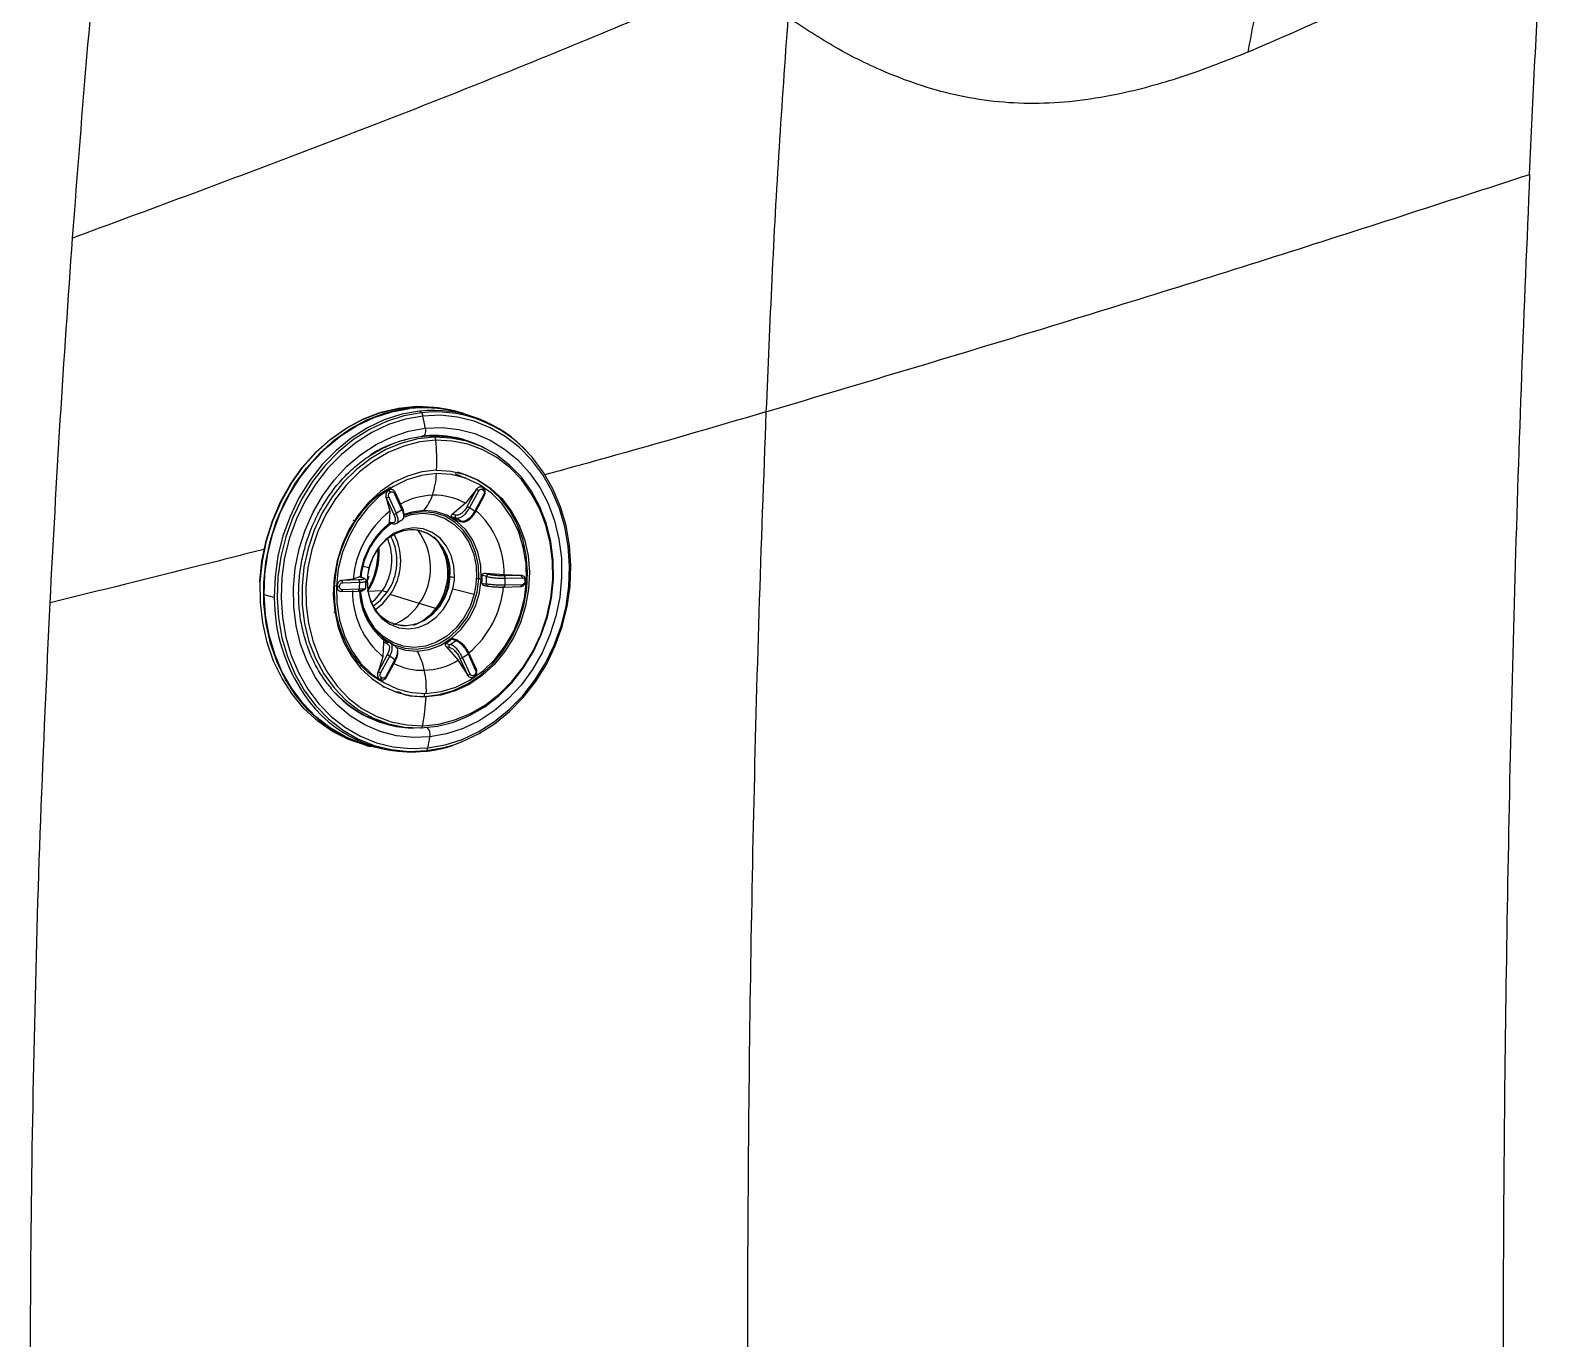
# Model space of a CAD drawing. Extents: x 939 to 1039, y 781 to 934.
# Drawn here: x 998.69 to 1007.43, y 822.81 to 830.37 of the extents above; entities that cross this region are included whole.
import ezdxf

# ---------------------------------------------------------------- set-up
doc = ezdxf.new("R2010")
doc.units = 0
doc.header["$MEASUREMENT"] = 0
doc.layers.add('1', color=4, linetype='Continuous')

# ---------------------------------------------------------------- blocks, each defined once
blk = doc.blocks.new('Envoy')
at = {"layer": '1', "color": 3, "linetype": 'Continuous', "lineweight": 25}
for p, q in [((62.2743, 29.026), (62.2945, 29.0209)), ((62.4924, 28.9994), (62.4722, 29.0044)), ((62.5493, 28.981), (62.4914, 28.9956)), ((62.3549, 28.8537), (62.3776, 28.8472)), ((62.5489, 28.8324), (62.5011, 28.8444)), ((62.5103, 28.8421), (62.5095, 28.8386)), ((62.5648, 28.8237), (62.5422, 28.8302)), ((62.5301, 28.6193), (62.5201, 28.6221)), ((62.5575, 28.6139), (62.555, 28.6145)), ((62.555, 28.6144), (62.5551, 28.6144)), ((62.6571, 28.5559), (62.6586, 28.5549)), ((62.097, 28.5025), (62.0985, 28.4972)), ((62.0989, 28.4971), (62.097, 28.5025)), ((62.0985, 28.4972), (62.119, 28.4199)), ((62.0985, 28.4972), (62.0989, 28.4971)), ((62.0989, 28.4971), (62.1429, 28.4012)), ((62.1118, 28.5396), (62.1133, 28.5407)), ((62.1578, 28.4058), (62.1138, 28.5017)), ((62.1212, 28.5285), (62.1228, 28.5296)), ((62.1455, 28.5231), (62.1895, 28.4272)), ((62.1459, 28.5355), (62.1487, 28.5307)), ((62.1942, 28.4337), (62.1502, 28.5295)), ((62.5572, 28.4652), (62.4809, 28.401)), ((62.6185, 28.5439), (62.5572, 28.4652)), ((62.6189, 28.5438), (62.5658, 28.4453)), ((62.5802, 28.4382), (62.6333, 28.5367)), ((62.663, 28.5171), (62.61, 28.4185)), ((62.6143, 28.4144), (62.6674, 28.513)), ((62.6221, 28.5488), (62.6185, 28.5439)), ((62.6185, 28.5439), (62.6189, 28.5438)), ((62.6189, 28.5438), (62.6221, 28.5488)), ((62.6566, 28.5445), (62.6581, 28.5436)), ((62.119, 28.4199), (62.1154, 28.356)), ((62.5021, 28.3802), (62.4757, 28.3871)), ((62.4988, 28.3963), (62.4809, 28.401)), ((61.9095, 28.3665), (61.9101, 28.3678)), ((62.1133, 28.3527), (62.1399, 28.347)), ((62.1333, 28.3522), (62.1154, 28.356)), ((62.509, 28.3652), (62.5335, 28.3595)), ((62.512, 28.3638), (62.5368, 28.358)), ((61.9451, 28.0394), (61.9075, 28.0267)), ((61.9451, 28.0394), (61.9622, 28.0342)), ((61.9653, 28.0336), (61.9458, 28.0395)), ((61.9994, 28.0915), (61.9635, 28.1003)), ((61.9982, 28.0424), (61.9879, 28.0171)), ((62.6792, 28.042), (62.6538, 28.0496)), ((62.7807, 28.0512), (62.6728, 28.0598)), ((62.69, 28.0546), (62.6728, 28.0598)), ((62.8785, 28.0487), (62.7807, 28.0512)), ((62.8789, 28.0485), (62.7818, 28.0458)), ((62.7872, 28.0326), (62.8842, 28.0353)), ((62.884, 28.0481), (62.8785, 28.0487)), ((62.8785, 28.0487), (62.8789, 28.0485)), ((62.8789, 28.0485), (62.884, 28.0481)), ((61.8107, 27.9862), (61.8003, 27.9887)), ((61.8145, 27.9853), (61.8146, 27.9873)), ((61.8294, 27.9843), (61.8295, 27.9863)), ((61.8389, 27.955), (61.8338, 27.9555)), ((61.8415, 28.0196), (61.8367, 28.0188)), ((61.8367, 28.0188), (61.8419, 28.0195)), ((61.8396, 27.955), (61.9367, 27.9577)), ((61.9075, 28.0267), (61.8415, 28.0196)), ((61.8419, 28.0195), (61.8415, 28.0196)), ((61.939, 28.0222), (61.8419, 28.0195)), ((61.9424, 27.968), (61.8454, 27.9653)), ((61.8473, 28.0063), (61.9443, 28.009)), ((62.0755, 27.9585), (61.9904, 27.9548)), ((62.1051, 27.9515), (62.0755, 27.9585)), ((62.4839, 27.971), (62.6077, 27.9401)), ((62.6517, 28.0039), (62.6772, 27.9987)), ((62.6649, 27.9909), (62.6844, 27.987)), ((62.7795, 27.9813), (62.8766, 27.984)), ((62.8823, 27.9943), (62.7853, 27.9916)), ((62.8811, 27.9848), (62.8759, 27.9841)), ((62.9002, 28.0163), (62.9001, 28.0143)), ((62.9058, 28.0153), (62.9059, 28.0173)), ((61.4515, 27.9216), (61.3936, 27.9361)), ((62.2901, 27.8857), (62.1216, 27.9371)), ((62.3854, 27.8575), (62.2901, 27.8857)), ((61.7998, 27.8328), (61.7992, 27.8344)), ((62.5015, 27.6723), (62.4771, 27.6794)), ((62.51, 27.6736), (62.4853, 27.6808)), ((62.0832, 27.6619), (62.0799, 27.5783)), ((62.0832, 27.6619), (62.101, 27.6571)), ((62.1125, 27.6627), (62.0859, 27.6699)), ((62.1251, 27.6544), (62.1153, 27.6615)), ((62.1572, 27.6331), (62.1554, 27.636)), ((62.4418, 27.6555), (62.4681, 27.6497)), ((62.4454, 27.6372), (62.515, 27.5575)), ((62.4454, 27.6372), (62.4634, 27.6333)), ((62.5717, 27.5948), (62.6158, 27.4989)), ((62.6204, 27.5053), (62.5764, 27.6012)), ((62.0799, 27.5783), (62.0517, 27.4907)), ((62.1052, 27.5892), (62.0521, 27.4906)), ((62.0665, 27.4835), (62.1196, 27.5821)), ((62.1494, 27.5624), (62.0963, 27.4639)), ((62.1007, 27.4598), (62.1537, 27.5584)), ((62.515, 27.5574), (62.5687, 27.473)), ((62.5251, 27.5688), (62.5691, 27.4729)), ((62.5841, 27.4775), (62.54, 27.5734)), ((62.6189, 27.5065), (62.6208, 27.5011)), ((62.0517, 27.4907), (62.0497, 27.4851)), ((62.0497, 27.4851), (62.0521, 27.4906)), ((62.0521, 27.4906), (62.0517, 27.4907)), ((62.0625, 27.4472), (62.0611, 27.4482)), ((62.0729, 27.4561), (62.0715, 27.457)), ((62.5687, 27.473), (62.5719, 27.4681)), ((62.5691, 27.4729), (62.5687, 27.473)), ((62.5719, 27.4681), (62.5691, 27.4729)), ((62.6083, 27.4721), (62.6068, 27.471)), ((62.6073, 27.4627), (62.6089, 27.4638)), ((62.0812, 27.4031), (62.0827, 27.407)), ((62.1858, 27.3703), (62.1758, 27.3732)), ((62.2074, 27.379), (62.2176, 27.3768)), ((62.3293, 27.3468), (62.3192, 27.3493)), ((62.1285, 27.1852), (62.1515, 27.1802)), ((61.9844, 27.0648), (62.0046, 27.0597)), ((62.0055, 27.0636), (62.0634, 27.0491))]:
    blk.add_line(p, q, dxfattribs=at)
at = {"layer": '1', "color": 3, "linetype": 'Continuous', "lineweight": 25, "flags": 128}
for points in [[(61.369, 28.0126), (61.3807, 28.1315), (61.4047, 28.2491), (61.4406, 28.3636), (61.4879, 28.4733), (61.5458, 28.5767), (61.6137, 28.6722), (61.6903, 28.7584), (61.7747, 28.834), (61.8657, 28.8981), (61.9618, 28.9496), (62.0617, 28.9877), (62.1639, 29.012), (62.2669, 29.0221), (62.3488, 29.0198)], [(61.3712, 28.0106), (61.383, 28.1303), (61.4071, 28.2486), (61.4432, 28.3637), (61.4908, 28.4741), (61.5491, 28.578), (61.6173, 28.6741), (61.6944, 28.7608), (61.7793, 28.8369), (61.8707, 28.9013), (61.9674, 28.953), (62.0679, 28.9914), (62.1707, 29.0159), (62.2743, 29.026)], [(62.081, 27.0449), (61.9987, 27.0613), (61.9015, 27.0941), (61.8094, 27.1406), (61.7237, 27.2001), (61.6457, 27.2716), (61.5764, 27.3542), (61.517, 27.4467), (61.4682, 27.5476), (61.4308, 27.6556), (61.4053, 27.769), (61.3921, 27.8862), (61.3914, 28.0056), (61.4032, 28.1252), (61.4273, 28.2435), (61.4634, 28.3587), (61.511, 28.469), (61.5693, 28.573), (61.6375, 28.669), (61.7146, 28.7557), (61.7995, 28.8318), (61.8909, 28.8962), (61.9876, 28.948), (62.0881, 28.9864), (62.1909, 29.0108), (62.2945, 29.0209)], [(61.3936, 27.9361), (61.3981, 28.0553), (61.415, 28.1741), (61.444, 28.2909), (61.4848, 28.4038), (61.5367, 28.5112), (61.599, 28.6117), (61.6708, 28.7036), (61.7509, 28.7857), (61.8384, 28.8568), (61.9318, 28.9159), (62.0298, 28.962), (62.131, 28.9945), (62.234, 29.0129)], [(62.2918, 28.9983), (62.1889, 28.9799), (62.0877, 28.9474), (61.9897, 28.9013), (61.8963, 28.8423), (61.8088, 28.7712), (61.7286, 28.6891), (61.6569, 28.5971), (61.5946, 28.4967), (61.5427, 28.3892), (61.5019, 28.2763), (61.4729, 28.1596), (61.456, 28.0408), (61.4515, 27.9216)], [(62.3031, 28.9891), (62.2009, 28.9707), (62.1003, 28.9384), (62.0029, 28.8926), (61.9101, 28.834), (61.8233, 28.7634), (61.7436, 28.6818), (61.6723, 28.5905), (61.6105, 28.4907), (61.5589, 28.3839), (61.5184, 28.2718), (61.4895, 28.1558), (61.4728, 28.0378), (61.4683, 27.9194), (61.4762, 27.8023), (61.4964, 27.6883), (61.5286, 27.579), (61.5723, 27.476), (61.6268, 27.3809), (61.6914, 27.295), (61.7651, 27.2195), (61.8469, 27.1556), (61.9356, 27.1041), (62.0298, 27.066), (62.1282, 27.0416), (62.2294, 27.0313), (62.3319, 27.0354)], [(62.2743, 29.026), (62.3773, 29.0216), (62.4722, 29.0044)], [(62.3108, 28.9699), (62.2104, 28.9519), (62.1116, 28.9202), (62.0159, 28.8752), (61.9248, 28.8176), (61.8395, 28.7482), (61.7612, 28.6681), (61.6912, 28.5784), (61.6304, 28.4804), (61.5798, 28.3755), (61.54, 28.2653), (61.5116, 28.1514), (61.4952, 28.0355), (61.4908, 27.9191), (61.4986, 27.8041), (61.5184, 27.6922), (61.55, 27.5848), (61.5929, 27.4837), (61.6465, 27.3902), (61.7099, 27.3058), (61.7824, 27.2317), (61.8627, 27.1689), (61.9498, 27.1183), (62.0423, 27.0808), (62.139, 27.0569), (62.2384, 27.0468), (62.3391, 27.0508)], [(62.3391, 27.0508), (62.4395, 27.0688), (62.5383, 27.1006), (62.6339, 27.1455), (62.7251, 27.2031), (62.8104, 27.2725), (62.8887, 27.3527), (62.9587, 27.4424), (63.0195, 27.5404), (63.0701, 27.6452), (63.1099, 27.7554), (63.1382, 27.8693), (63.1547, 27.9853), (63.1591, 28.1016), (63.1513, 28.2166), (63.1315, 28.3286), (63.0999, 28.4359), (63.057, 28.5371), (63.0034, 28.6305), (62.9399, 28.7149), (62.8675, 28.7891), (62.7872, 28.8519), (62.7001, 28.9024), (62.6075, 28.9399), (62.5109, 28.9638), (62.4115, 28.9739), (62.3108, 28.9699)], [(62.3248, 28.8994), (62.4222, 28.903), (62.5182, 28.8925), (62.6113, 28.868), (62.7002, 28.8299), (62.7833, 28.7789), (62.8594, 28.7157), (62.9273, 28.6413), (62.9859, 28.5569), (63.0343, 28.4638), (63.0717, 28.3635), (63.0975, 28.2576), (63.1114, 28.1478), (63.113, 28.0357), (63.1024, 27.9232), (63.0798, 27.812), (63.0455, 27.7039), (63, 27.6006), (62.9441, 27.5037), (62.8786, 27.4147), (62.8046, 27.335), (62.7232, 27.266), (62.6357, 27.2086), (62.5436, 27.1639), (62.4482, 27.1324), (62.3511, 27.1147)], [(62.3511, 27.1147), (62.2538, 27.1111), (62.1578, 27.1217), (62.0646, 27.1462), (61.9757, 27.1842), (61.8926, 27.2353), (61.8165, 27.2985), (61.7486, 27.3729), (61.69, 27.4573), (61.6416, 27.5504), (61.6042, 27.6506), (61.5784, 27.7565), (61.5646, 27.8664), (61.5629, 27.9784), (61.5735, 28.091), (61.5961, 28.2021), (61.6304, 28.3103), (61.6759, 28.4136), (61.7319, 28.5105), (61.7973, 28.5995), (61.8714, 28.6791), (61.9527, 28.7482), (62.0402, 28.8055), (62.1323, 28.8503), (62.2277, 28.8818), (62.3248, 28.8994)], [(62.3776, 28.8472), (62.2825, 28.8374), (62.1883, 28.8133), (62.0966, 28.7755), (62.0091, 28.7245), (61.9273, 28.6612), (61.8525, 28.5867), (61.786, 28.5023), (61.7289, 28.4094), (61.6823, 28.3097), (61.6469, 28.2047), (61.6234, 28.0964), (61.6121, 27.9865), (61.6132, 27.877), (61.6267, 27.7698), (61.6524, 27.6665), (61.6899, 27.5691), (61.7385, 27.4792), (61.7973, 27.3983), (61.8654, 27.3278), (61.9415, 27.269), (62.0245, 27.2228), (62.1129, 27.1899), (62.2051, 27.1711), (62.2996, 27.1666)], [(62.3866, 28.8297), (62.2931, 28.82), (62.2006, 28.7964), (62.1106, 28.7592), (62.0247, 28.7092), (61.9443, 28.647), (61.8708, 28.5739), (61.8055, 28.491), (61.7495, 28.3998), (61.7037, 28.3018), (61.669, 28.1988), (61.6459, 28.0924), (61.6348, 27.9845), (61.6359, 27.8769), (61.6492, 27.7716), (61.6744, 27.6702), (61.7112, 27.5745), (61.7589, 27.4862), (61.8166, 27.4068), (61.8835, 27.3376), (61.9583, 27.2798), (62.0398, 27.2344), (62.1266, 27.2022), (62.2171, 27.1837), (62.3099, 27.1792)], [(62.2996, 27.1666), (62.3947, 27.1764), (62.4889, 27.2005), (62.5806, 27.2383), (62.668, 27.2893), (62.7499, 27.3526), (62.8247, 27.4271), (62.8912, 27.5115), (62.9483, 27.6043), (62.9949, 27.7041), (63.0302, 27.809), (63.0538, 27.9174), (63.0651, 28.0272), (63.064, 28.1367), (63.0505, 28.244), (63.0247, 28.3473), (62.9873, 28.4447), (62.9387, 28.5346), (62.8799, 28.6155), (62.8118, 28.6859), (62.7356, 28.7448), (62.6527, 28.791), (62.5643, 28.8238), (62.4721, 28.8427), (62.3776, 28.8472)], [(62.3248, 28.8994), (62.3259, 28.8902), (62.3258, 28.8812), (62.3247, 28.8727), (62.3225, 28.8653), (62.3194, 28.8594), (62.3155, 28.8553), (62.3111, 28.8532), (62.3064, 28.8534)], [(62.3099, 27.1792), (62.4034, 27.1889), (62.4959, 27.2125), (62.5859, 27.2497), (62.6718, 27.2998), (62.7522, 27.3619), (62.8257, 27.435), (62.891, 27.5179), (62.947, 27.6091), (62.9928, 27.7071), (63.0275, 27.8102), (63.0506, 27.9165), (63.0617, 28.0244), (63.0606, 28.132), (63.0473, 28.2373), (63.0221, 28.3387), (62.9853, 28.4344), (62.9376, 28.5227), (62.8799, 28.6021), (62.813, 28.6713), (62.7382, 28.7291), (62.6567, 28.7745), (62.5699, 28.8068), (62.4794, 28.8253), (62.3866, 28.8297)], [(62.6512, 28.7917), (62.6392, 28.7976), (62.5489, 28.8324)], [(62.4899, 27.0698), (62.5347, 27.086), (62.6321, 27.1318), (62.7249, 27.1905), (62.8117, 27.2611), (62.8914, 27.3427), (62.9627, 27.434), (63.0245, 27.5338), (63.0761, 27.6405), (63.1166, 27.7527), (63.1454, 27.8687), (63.1622, 27.9867), (63.1667, 28.1051), (63.1588, 28.2222), (63.1386, 28.3362), (63.1064, 28.4455), (63.0627, 28.5484), (63.0082, 28.6436), (62.9436, 28.7295), (62.885, 28.7911)], [(62.3902, 28.6563), (62.3055, 28.6467), (62.222, 28.6226), (62.1415, 28.5846), (62.066, 28.5336), (61.997, 28.4708), (61.9361, 28.3974), (61.8847, 28.3152), (61.8439, 28.226), (61.8146, 28.1318), (61.7975, 28.0347), (61.793, 27.9368), (61.8011, 27.8404), (61.8217, 27.7476), (61.8543, 27.6604), (61.8982, 27.5809), (61.9524, 27.5108), (62.0157, 27.4516), (62.0867, 27.4048), (62.1638, 27.3712), (62.2453, 27.3517), (62.3293, 27.3468)], [(62.3192, 27.3493), (62.404, 27.359), (62.4875, 27.3831), (62.5679, 27.421), (62.6434, 27.472), (62.7124, 27.5349), (62.7733, 27.6082), (62.8247, 27.6904), (62.8655, 27.7796), (62.8948, 27.8739), (62.9119, 27.971), (62.9164, 28.0688), (62.9083, 28.1653), (62.8877, 28.2581), (62.8551, 28.3452), (62.8112, 28.4247), (62.757, 28.4949), (62.6937, 28.554), (62.6227, 28.6009), (62.5456, 28.6345), (62.5108, 28.6447)], [(62.3902, 28.6563), (62.4742, 28.6514), (62.5557, 28.6319), (62.6328, 28.5984), (62.7038, 28.5515), (62.7671, 28.4923), (62.8213, 28.4222), (62.8652, 28.3427), (62.8978, 28.2555), (62.9184, 28.1627), (62.9266, 28.0663), (62.922, 27.9684), (62.9049, 27.8713), (62.8756, 27.7771), (62.8348, 27.6879), (62.7834, 27.6057), (62.7225, 27.5324), (62.6535, 27.4695), (62.578, 27.4185), (62.4976, 27.3805), (62.4141, 27.3565), (62.3293, 27.3468)], [(62.3894, 28.6368), (62.3031, 28.6266), (62.2182, 28.601), (62.1368, 28.5606), (62.0609, 28.5064), (61.9924, 28.4399), (61.9329, 28.3625), (61.8839, 28.2762), (61.8467, 28.1832), (61.822, 28.0857), (61.8107, 27.9862)], [(62.9091, 28.0169), (62.907, 28.1161), (62.8914, 28.2125), (62.8626, 28.3036), (62.8216, 28.3874), (62.7691, 28.4616), (62.7066, 28.5245), (62.6355, 28.5745), (62.5577, 28.6105), (62.4749, 28.6314), (62.3894, 28.6368)], [(62.1986, 28.3858), (62.245, 28.4004), (62.31, 28.4081), (62.3741, 28.4012), (62.4349, 28.38), (62.4901, 28.3453), (62.5376, 28.2985), (62.5756, 28.2412), (62.6028, 28.1756), (62.6181, 28.1042), (62.6209, 28.0296)], [(62.6347, 28.0285), (62.6317, 28.1059), (62.6156, 28.18), (62.587, 28.2479), (62.547, 28.307), (62.4972, 28.355), (62.4395, 28.3901), (62.376, 28.4109), (62.3093, 28.4166), (62.2418, 28.4071), (62.2018, 28.3941)], [(62.3154, 28.4239), (62.2465, 28.4142), (62.2024, 28.3996)], [(62.648, 28.0273), (62.6449, 28.1064), (62.6284, 28.1821), (62.5992, 28.2515), (62.5584, 28.3118), (62.5075, 28.3609), (62.4485, 28.3967), (62.3836, 28.418), (62.3154, 28.4239)], [(62.4938, 28.0383), (62.4905, 28.1029), (62.4748, 28.1639), (62.4475, 28.2183), (62.4099, 28.2633), (62.3639, 28.2968), (62.3118, 28.317), (62.2562, 28.323), (62.1999, 28.3144), (62.1457, 28.2917), (62.0962, 28.256), (62.054, 28.2091), (62.0212, 28.1534), (61.9994, 28.0915)], [(61.9475, 27.9576), (61.9499, 27.9319), (61.966, 27.8578), (61.9946, 27.7899), (62.0346, 27.7309), (62.0844, 27.6828), (62.1421, 27.6478), (62.2056, 27.6269), (62.2723, 27.6212), (62.3398, 27.6307), (62.4053, 27.6551), (62.4665, 27.6935), (62.5209, 27.7445), (62.5665, 27.8059), (62.6014, 27.8756), (62.6245, 27.9508), (62.6347, 28.0285)], [(62.4673, 28.0418), (62.4584, 27.9797), (62.4379, 27.9203), (62.4067, 27.8667), (62.3665, 27.8215), (62.3193, 27.7871), (62.2675, 27.765), (62.2136, 27.7566), (62.1603, 27.762), (62.1372, 27.769)], [(61.3712, 28.0106), (61.3703, 28.0109), (61.3695, 28.0111), (61.369, 28.0114), (61.3686, 28.0116), (61.3684, 28.0119), (61.3684, 28.0121), (61.3686, 28.0124), (61.369, 28.0126)], [(61.9844, 27.0648), (61.9785, 27.0663), (61.8813, 27.0992), (61.7892, 27.1457), (61.7035, 27.2051), (61.6255, 27.2767), (61.5562, 27.3593), (61.4968, 27.4517), (61.448, 27.5527), (61.4106, 27.6607), (61.3851, 27.7741), (61.3719, 27.8913), (61.3712, 28.0106)], [(61.8107, 27.9862), (61.8128, 27.887), (61.8284, 27.7906), (61.8571, 27.6994), (61.8982, 27.6157), (61.9507, 27.5415), (62.0132, 27.4786), (62.0843, 27.4285), (62.1621, 27.3926), (62.2448, 27.3717), (62.3304, 27.3663)], [(62.6077, 27.9401), (62.5835, 27.8685), (62.548, 27.8025), (62.5027, 27.7447), (62.4493, 27.6973), (62.3897, 27.6619), (62.3262, 27.64), (62.2612, 27.6323), (62.1972, 27.6392), (62.1364, 27.6604), (62.0812, 27.6951), (62.0337, 27.742), (61.9957, 27.7993), (61.9685, 27.8648), (61.9532, 27.9363), (61.9507, 27.964)], [(61.9895, 28.0242), (61.9928, 27.9596), (62.0085, 27.8987), (62.0358, 27.8443), (62.0734, 27.7992), (62.1194, 27.7658), (62.1715, 27.7455), (62.2271, 27.7396), (62.2834, 27.7481), (62.3376, 27.7708), (62.3871, 27.8065), (62.4293, 27.8534), (62.4621, 27.9092), (62.4839, 27.971)], [(62.0148, 27.893), (62.0364, 27.9119), (62.0755, 27.9585)], [(62.0247, 27.872), (62.0662, 27.905), (62.1051, 27.9515)], [(62.2777, 27.611), (62.3466, 27.6207), (62.4136, 27.6457), (62.4761, 27.685), (62.5317, 27.737), (62.5783, 27.7998), (62.614, 27.871), (62.6375, 27.9478), (62.648, 28.0273)], [(62.3304, 27.3663), (62.4167, 27.3765), (62.5015, 27.4021), (62.5829, 27.4425), (62.6588, 27.4966), (62.7274, 27.5632), (62.7869, 27.6406), (62.8359, 27.7268), (62.8731, 27.8198), (62.8977, 27.9173), (62.9091, 28.0169)], [(62.9002, 28.0163), (62.9018, 28.0164), (62.9033, 28.0165), (62.9044, 28.0166), (62.9053, 28.0168), (62.9058, 28.017), (62.9059, 28.0173), (62.9057, 28.0176), (62.9052, 28.0178)], [(62.0055, 27.0636), (61.9588, 27.077), (61.864, 27.1155), (61.7748, 27.1673), (61.6924, 27.2316), (61.6182, 27.3076), (61.5532, 27.3941), (61.4983, 27.4899), (61.4543, 27.5935), (61.4219, 27.7035), (61.4016, 27.8183), (61.3936, 27.9361)], [(62.0365, 27.8521), (62.0792, 27.8865), (62.1216, 27.9371)], [(61.7992, 27.8344), (61.7984, 27.8339), (61.7977, 27.8334)], [(62.16, 27.6316), (62.2095, 27.6169), (62.2777, 27.611)], [(62.3319, 27.0354), (62.4341, 27.0537), (62.4899, 27.0698)]]:
    blk.add_lwpolyline(points, dxfattribs=at)
at = {"layer": '1', "color": 3, "linetype": 'Continuous', "lineweight": 25}
for centre, radius, start, end in [((62.3146, 28.2899), 0.7275, 75.93842, 96.36416), ((62.3709, 28.2685), 0.7341, 41.69315, 96.18379), ((62.2851, 28.9787), 0.0207, 29.85265, 71.10546), ((62.3158, 28.2972), 0.724, 69.79357, 91.68015), ((62.3821, 28.2672), 0.7262, 46.17359, 96.24397), ((62.2546, 28.9584), 0.0574, 11.51883, 32.2605), ((60.6811, 28.6092), 1.6691, 10.01374, 12.47947), ((62.3808, 28.1625), 0.6917, 92.14767, 122.65545), ((62.3755, 28.2382), 0.6191, 61.62441, 96.41059), ((62.3725, 28.2349), 0.6191, 79.82676, 91.63596), ((62.3676, 28.831), 0.0191, 356.08074, 58.14746), ((60.7064, 28.7082), 1.6846, 358.23707, 4.13733), ((62.3738, 28.2429), 0.6109, 73.99226, 79.80256), ((61.9285, 28.6584), 0.4614, 341.49785, 357.31721), ((62.332, 28.1904), 0.4749, 62.7851, 69.53174), ((62.6495, 28.5505), 0.00934, 320.09356, 35.05578), ((62.6509, 28.5496), 0.00934, 320.10117, 35.03685), ((62.0998, 28.5207), 0.0236, 267.8107, 306.51616), ((62.0988, 28.519), 0.0244, 23.11402, 57.94851), ((62.1004, 28.52), 0.0244, 23.11821, 57.94432), ((62.1455, 28.5275), 0.00443, 269.57894, 45.50658), ((62.3805, 28.1016), 0.4106, 92.01545, 118.95432), ((62.1401, 28.5833), 0.237, 317.73468, 342.47799), ((62.3769, 28.1424), 0.3697, 60.8128, 91.67555), ((62.5997, 28.4869), 0.0601, 56.09999, 71.44071), ((62.6602, 28.5097), 0.00785, 24.55619, 69.0865), ((62.4775, 27.9735), 0.5725, 128.76587, 174.66585), ((62.1438, 28.4248), 0.0236, 267.8107, 306.51616), ((62.4288, 28.0386), 0.4564, 121.61263, 126.41412), ((62.1869, 28.4341), 0.00731, 291.07504, 357.09232), ((62.3209, 28.1166), 0.3117, 52.90288, 60.22562), ((62.3462, 28.1099), 0.312, 53.10609, 60.02205), ((62.5467, 28.3883), 0.0601, 56.10032, 71.44408), ((62.3906, 28.1186), 0.3716, 53.81175, 59.31794), ((62.6085, 28.4129), 0.00584, 13.98866, 74.90351), ((62.2932, 28.0596), 0.4875, 359.01295, 48.11609), ((62.3999, 27.9941), 0.4545, 127.33434, 174.3422), ((62.3911, 27.9963), 0.4439, 126.3011, 174.57868), ((62.3739, 28.0054), 0.4212, 124.7444, 166.9801), ((61.9964, 28.0921), 0.359, 324.90013, 38.07007), ((62.2151, 28.0684), 0.2536, 353.99208, 66.60027), ((61.6595, 28.1778), 0.3991, 326.02706, 4.14374), ((61.8149, 28.1386), 0.3167, 325.34627, 22.59353), ((61.8482, 28.1301), 0.3129, 325.17936, 27.36654), ((61.8416, 28.1318), 0.341, 325.18859, 27.14359), ((62.15, 28.0647), 0.3057, 344.12971, 42.36424), ((61.5927, 28.1945), 0.4602, 331.25129, 359.92289), ((62.1643, 28.0607), 0.2983, 356.7732, 26.11475), ((62.4089, 27.9891), 0.459, 165.98792, 173.99138), ((62.3333, 28.0081), 0.3442, 165.97713, 177.31617), ((62.1298, 28.0595), 0.3326, 345.97802, 357.31438), ((62.4695, 28.0548), 0.0132, 235.69428, 260.53582), ((62.5026, 28.2072), 0.1691, 257.97255, 267.04282), ((62.1498, 28.0545), 0.3444, 345.98054, 357.31277), ((62.1637, 28.051), 0.4577, 345.97769, 357.31521), ((62.5604, 27.1496), 0.882, 85.171, 86.07033), ((62.5683, 27.242), 0.7893, 84.20814, 85.17677), ((62.1776, 28.0488), 0.4763, 354.58182, 0.09852), ((62.2023, 28.0425), 0.477, 354.73632, 359.94459), ((62.7742, 28.035), 0.0132, 349.4833, 54.73861), ((62.2197, 28.0384), 0.5675, 355.2641, 359.41477), ((62.8712, 28.0378), 0.0132, 349.46835, 54.74481), ((61.8271, 28.0648), 0.0805, 260.9546, 271.60934), ((61.8272, 28.0667), 0.0804, 260.95391, 271.61843), ((61.837, 27.9634), 0.00859, 283.04315, 12.47785), ((61.8343, 28.0087), 0.0132, 349.48839, 54.73351), ((62.3888, 27.9516), 0.4845, 178.92908, 230.39343), ((61.9365, 27.9612), 0.00353, 272.57546, 304.11726), ((61.9301, 27.9673), 0.0123, 313.01824, 3.01053), ((61.9313, 28.0114), 0.0132, 349.4833, 54.73861), ((62.5098, 27.9622), 0.5674, 175.26381, 179.41506), ((62.3241, 27.9691), 0.3789, 181.55854, 234.23842), ((61.9893, 28.0264), 0.00222, 275.46791, 337.60204), ((62.1407, 28.0484), 0.3107, 292.0985, 347.47799), ((62.1512, 28.0498), 0.3095, 306.0566, 346.75932), ((61.8962, 25.8195), 2.23, 75.55393, 75.77737), ((62.2059, 28.0388), 0.5742, 310.22881, 354.62981), ((62.7769, 27.9897), 0.00858, 283.02032, 12.50415), ((62.8732, 27.9926), 0.00924, 291.32256, 10.42177), ((62.9014, 28.024), 0.00979, 262.36184, 296.95019), ((62.4506, 27.9217), 0.9991, 180.0097, 214.5612), ((62.0291, 28.0558), 0.3116, 291.10938, 326.91602), ((62.2454, 27.9845), 0.3831, 300.8229, 307.20345), ((61.9502, 27.4259), 0.3762, 11.33694, 29.47705), ((62.2709, 27.9781), 0.383, 300.99563, 307.02918), ((62.3014, 27.9612), 0.4554, 301.60745, 306.4193), ((62.5718, 27.5992), 0.00443, 269.57884, 45.50667), ((62.0861, 27.5323), 0.06, 56.08791, 71.45649), ((62.339, 27.882), 0.3716, 233.8109, 239.31672), ((62.3082, 27.8692), 0.3695, 243.4578, 271.68126), ((62.1466, 27.5551), 0.00784, 24.51679, 69.14238), ((62.3043, 27.912), 0.4124, 272.04693, 300.72532), ((62.526, 27.5923), 0.0236, 267.7934, 306.53346), ((62.6131, 27.5057), 0.00731, 291.06255, 357.1147), ((62.033, 27.4337), 0.0601, 56.09466, 71.44604), ((62.0572, 27.4633), 0.0156, 284.43251, 336.44351), ((62.0587, 27.4623), 0.0156, 284.43558, 336.44682), ((62.0935, 27.4565), 0.00784, 24.52419, 69.1185), ((61.7883, 27.3875), 0.5425, 357.75852, 11.95077), ((62.57, 27.4965), 0.0236, 267.81742, 306.50944), ((62.603, 27.4669), 0.00555, 306.29777, 47.75639), ((62.6032, 27.4676), 0.00683, 326.42763, 41.14114), ((62.2445, 27.7727), 0.7449, 214.11635, 275.87714), ((62.2667, 27.8025), 0.6359, 219.58963, 269.46446), ((62.2659, 27.8039), 0.6338, 223.47767, 257.47943), ((62.243, 27.8465), 0.4781, 257.69745, 261.91925), ((62.1851, 27.3633), 0.00708, 84.73257, 153.2915), ((60.7811, 27.4414), 1.5511, 350.26966, 356.50417), ((60.7033, 27.4501), 1.6191, 356.43031, 357.10891), ((62.2584, 27.7857), 0.6183, 255.9082, 268.34616), ((62.2982, 27.1783), 0.0118, 276.81228, 4.51514), ((62.2955, 27.1277), 0.057, 346.85884, 45.7719), ((61.1331, 27.311), 1.2337, 347.82651, 350.84653), ((62.3233, 27.0427), 0.0112, 256.99504, 319.72186), ((62.3073, 27.0563), 0.0323, 319.71108, 350.29429)]:
    blk.add_arc(centre, radius, start, end, dxfattribs=at)
for points, knots in [([(67.2241, 32.4704), (67.2327, 32.4549), (67.2501, 32.4236), (67.2609, 32.3237), (67.259, 32.1895), (67.2436, 32.0214), (67.2161, 31.8241), (67.1824, 31.6246), (67.1473, 31.4333), (67.114, 31.2582), (67.0905, 31.1349), (67.0787, 31.0728)], [0, 0, 0, 0, 0.115272, 0.234136, 0.356037, 0.480445, 0.607032, 0.735723, 0.822779, 0.910878, 1, 1, 1, 1]), ([(60.286, 29.9986), (60.3145, 30.3713), (60.3715, 31.1159), (60.442, 31.8557), (60.4773, 32.2251)], [0, 0, 0, 0, 0.500616, 1, 1, 1, 1]), ([(68.7726, 31.6808), (68.677, 31.6679), (68.4847, 31.6419), (68.1947, 31.5531), (67.8618, 31.4225), (67.4915, 31.2508), (67.2152, 31.1317), (67.0787, 31.0728)], [0, 0, 0, 0, 0.166824, 0.335943, 0.50655, 0.756172, 1, 1, 1, 1]), ([(68.7083, 30.3668), (68.7183, 30.5872), (68.7384, 31.0276), (68.7612, 31.4632), (68.7726, 31.6808)], [0, 0, 0, 0, 0.500501, 1, 1, 1, 1]), ([(64.1198, 31.5053), (63.7034, 31.3301), (62.8705, 30.9797), (61.5901, 30.4804), (60.7207, 30.1592), (60.286, 29.9986)], [0, 0, 0, 0, 0.333302, 0.666613, 1, 1, 1, 1]), ([(64.4212, 31.2737), (64.4032, 31.0235), (64.3671, 30.5231), (64.3264, 29.7619), (64.3049, 29.2501), (64.2941, 28.994)], [0, 0, 0, 0, 0.333205, 0.666223, 1, 1, 1, 1]), ([(67.0787, 31.0728), (66.9578, 31.0251), (66.7164, 30.9298), (66.3914, 30.839), (66.1095, 30.7897), (65.8718, 30.7725), (65.6392, 30.7816), (65.4141, 30.8167), (65.1982, 30.8747), (64.9575, 30.9651), (64.6953, 31.0939), (64.5124, 31.2139), (64.4212, 31.2737)], [0, 0, 0, 0, 0.129544, 0.25862, 0.343452, 0.427055, 0.510638, 0.59378, 0.675567, 0.756854, 0.878789, 1, 1, 1, 1]), ([(64.2941, 28.994), (64.7832, 29.1399), (65.7613, 29.4317), (67.2323, 29.8872), (68.2163, 30.207), (68.7083, 30.3668)], [0, 0, 0, 0, 0.333388, 0.666724, 1, 1, 1, 1]), ([(68.7083, 30.3668), (68.692, 29.98), (68.6594, 29.2076), (68.6213, 28.0367), (68.5912, 26.8622), (68.57, 25.6843), (68.5566, 24.5037), (68.5549, 23.7155), (68.5541, 23.3214)], [0, 0, 0, 0, 0.1679758, 0.3353783, 0.5020024, 0.6681431, 0.8340917, 1, 1, 1, 1]), ([(60.1561, 27.8908), (60.1747, 28.2428), (60.2119, 28.947), (60.2613, 29.648), (60.286, 29.9986)], [0, 0, 0, 0, 0.49995, 1, 1, 1, 1]), ([(64.2941, 28.994), (63.9864, 28.9036), (63.5635, 28.7794), (63.1312, 28.6617), (63.0134, 28.6296)], [0, 0, 0, 0, 0.727541, 1, 1, 1, 1]), ([(64.2941, 28.994), (64.2797, 28.6073), (64.2508, 27.8362), (64.2203, 26.6732), (64.1988, 25.5121), (64.188, 24.354), (64.1847, 23.2006), (64.1918, 22.1075), (64.2056, 21.075), (64.2257, 20.1025), (64.2538, 19.1358), (64.2893, 18.1751), (64.3342, 17.2215), (64.3815, 16.2729), (64.4252, 15.6491), (64.447, 15.3375)], [0, 0, 0, 0, 0.085562, 0.170651, 0.25526, 0.339391, 0.423039, 0.506249, 0.577272, 0.648062, 0.718668, 0.78913, 0.859483, 0.929807, 1, 1, 1, 1]), ([(61.7826, 27.3956), (61.7723, 27.4073), (61.7421, 27.4418), (61.7006, 27.5086), (61.6585, 27.5939), (61.6265, 27.6858), (61.6045, 27.7823), (61.5929, 27.8821), (61.5918, 27.9838), (61.6013, 28.0859), (61.6213, 28.187), (61.6514, 28.2854), (61.6912, 28.3798), (61.7402, 28.4689), (61.7975, 28.5513), (61.8623, 28.6258), (61.9337, 28.6915), (62.0106, 28.7472), (62.092, 28.7924), (62.1766, 28.8261), (62.2498, 28.8451), (62.2945, 28.851), (62.3101, 28.8531)], [0, 0, 0, 0, 0.027099, 0.079806, 0.13243, 0.184988, 0.237496, 0.289969, 0.342419, 0.394851, 0.447271, 0.499681, 0.552084, 0.60448, 0.656874, 0.709272, 0.761681, 0.814115, 0.866591, 0.919131, 0.971754, 1, 1, 1, 1]), ([(61.8003, 27.9887), (61.8043, 28.0303), (61.8123, 28.1137), (61.8505, 28.2345), (61.9064, 28.3467), (61.9801, 28.4448), (62.0534, 28.517), (62.1047, 28.5471), (62.1229, 28.5578)], [0, 0, 0, 0, 0.180167, 0.360333, 0.540499, 0.720666, 0.900832, 1, 1, 1, 1]), ([(62.5514, 28.6108), (62.5519, 28.6117), (62.5527, 28.613), (62.5542, 28.6141), (62.5548, 28.6143), (62.555, 28.6145)], [0, 0, 0, 0, 0.466538, 0.725863, 1, 1, 1, 1]), ([(62.6571, 28.5559), (62.6544, 28.5573), (62.6488, 28.56), (62.6392, 28.5596), (62.6298, 28.556), (62.6246, 28.5512), (62.6221, 28.5488)], [0, 0, 0, 0, 0.247551, 0.50085, 0.753645, 1, 1, 1, 1]), ([(62.6654, 28.5479), (62.6654, 28.5481), (62.664, 28.5512), (62.6612, 28.5531), (62.6586, 28.5549)], [0, 0, 0, 0, 0.04651, 1, 1, 1, 1]), ([(62.6673, 28.513), (62.6681, 28.5147), (62.6698, 28.5182), (62.6716, 28.5257), (62.6715, 28.5355), (62.6682, 28.5444), (62.6639, 28.5503), (62.6611, 28.5525), (62.6597, 28.5537)], [0, 0, 0, 0, 0.126021, 0.249744, 0.494787, 0.742463, 0.869442, 1, 1, 1, 1]), ([(62.1118, 28.5396), (62.1092, 28.5375), (62.1039, 28.5331), (62.0988, 28.5234), (62.096, 28.5127), (62.0967, 28.5059), (62.097, 28.5025)], [0, 0, 0, 0, 0.247577, 0.500825, 0.753646, 1, 1, 1, 1]), ([(62.1138, 28.5017), (62.113, 28.5043), (62.1113, 28.5096), (62.1128, 28.5178), (62.1163, 28.5244), (62.1196, 28.5272), (62.1212, 28.5285)], [0, 0, 0, 0, 0.279475, 0.558996, 0.779428, 1, 1, 1, 1]), ([(62.1459, 28.5355), (62.1439, 28.5377), (62.1399, 28.5423), (62.1314, 28.5454), (62.122, 28.5453), (62.1162, 28.5422), (62.1133, 28.5407)], [0, 0, 0, 0, 0.246604, 0.499372, 0.752576, 1, 1, 1, 1]), ([(62.1228, 28.5296), (62.1252, 28.5308), (62.1299, 28.5331), (62.1369, 28.532), (62.1423, 28.5285), (62.1445, 28.5249), (62.1455, 28.5231)], [0, 0, 0, 0, 0.2796816, 0.5592455, 0.7795918, 1, 1, 1, 1]), ([(62.1423, 28.5396), (62.141, 28.5406), (62.1381, 28.5429), (62.1347, 28.544), (62.1327, 28.5447)], [0, 0, 0, 0, 0.4391356, 1, 1, 1, 1]), ([(62.6333, 28.5367), (62.6349, 28.5391), (62.6381, 28.5438), (62.6449, 28.5469), (62.6514, 28.5472), (62.6549, 28.5454), (62.6566, 28.5445)], [0, 0, 0, 0, 0.279499, 0.558998, 0.779419, 1, 1, 1, 1]), ([(62.6581, 28.5436), (62.66, 28.5419), (62.6638, 28.5385), (62.666, 28.5308), (62.6657, 28.5233), (62.6639, 28.5192), (62.663, 28.5171)], [0, 0, 0, 0, 0.279675, 0.559241, 0.779565, 1, 1, 1, 1]), ([(62.1429, 28.4012), (62.1458, 28.3939), (62.1515, 28.3793), (62.1519, 28.3623), (62.1461, 28.3517), (62.1376, 28.352), (62.1333, 28.3522)], [0, 0, 0, 0, 0.2497686, 0.5001375, 0.7504481, 1, 1, 1, 1]), ([(62.1615, 28.3512), (62.164, 28.3541), (62.1693, 28.3603), (62.168, 28.3802), (62.1612, 28.3973), (62.1578, 28.4058)], [0, 0, 0, 0, 0.315906, 0.657931, 1, 1, 1, 1]), ([(62.1895, 28.4272), (62.193, 28.4186), (62.1998, 28.4013), (62.2001, 28.3824), (62.1972, 28.3723), (62.193, 28.372), (62.1929, 28.372)], [0, 0, 0, 0, 0.33125, 0.662474, 0.9936768, 1, 1, 1, 1]), ([(62.1937, 28.3729), (62.1962, 28.3753), (62.2014, 28.3802), (62.2037, 28.3947), (62.2019, 28.4131), (62.1967, 28.4268), (62.1941, 28.4336)], [0, 0, 0, 0, 0.234709, 0.4926, 0.746706, 1, 1, 1, 1]), ([(62.4809, 28.401), (62.4792, 28.3998), (62.4759, 28.3975), (62.4737, 28.394), (62.4731, 28.3914), (62.4732, 28.3897), (62.4741, 28.3882), (62.4752, 28.3875), (62.4757, 28.3871)], [0, 0, 0, 0, 0.298235, 0.5751, 0.701491, 0.809392, 0.905741, 1, 1, 1, 1]), ([(62.4988, 28.3963), (62.4984, 28.3954), (62.4975, 28.3936), (62.4973, 28.3915), (62.4971, 28.3904)], [0, 0, 0, 0, 0.48132, 1, 1, 1, 1]), ([(62.4971, 28.3904), (62.4972, 28.3893), (62.4972, 28.3871), (62.4983, 28.3841), (62.4999, 28.3817), (62.5014, 28.3807), (62.5021, 28.3802)], [0, 0, 0, 0, 0.259405, 0.518944, 0.768467, 1, 1, 1, 1]), ([(62.5658, 28.4453), (62.5612, 28.4378), (62.5519, 28.4228), (62.5333, 28.4056), (62.5142, 28.3953), (62.5039, 28.396), (62.4988, 28.3963)], [0, 0, 0, 0, 0.249784, 0.500138, 0.750451, 1, 1, 1, 1]), ([(62.5021, 28.3802), (62.5081, 28.3798), (62.5203, 28.3789), (62.5424, 28.3913), (62.5639, 28.4116), (62.5748, 28.4293), (62.5802, 28.4382)], [0, 0, 0, 0, 0.249974, 0.499959, 0.749973, 1, 1, 1, 1]), ([(62.61, 28.4185), (62.6045, 28.4097), (62.5936, 28.392), (62.5721, 28.3717), (62.5504, 28.359), (62.5391, 28.3593), (62.5335, 28.3595)], [0, 0, 0, 0, 0.250023, 0.50003, 0.750016, 1, 1, 1, 1]), ([(62.5388, 28.3577), (62.5417, 28.3574), (62.5474, 28.3567), (62.5606, 28.3601), (62.5783, 28.3702), (62.5954, 28.3866), (62.6039, 28.3983), (62.6067, 28.4021)], [0, 0, 0, 0, 0.150888, 0.297571, 0.582926, 0.864033, 1, 1, 1, 1]), ([(62.6067, 28.4021), (62.6068, 28.4023), (62.6099, 28.4064), (62.6123, 28.4109), (62.6147, 28.4153)], [0, 0, 0, 0, 0.037502, 1, 1, 1, 1]), ([(61.9101, 28.3678), (61.9101, 28.3676), (61.9102, 28.3671), (61.9099, 28.3665), (61.9087, 28.3666), (61.9081, 28.3667)], [0, 0, 0, 0, 0.115153, 0.520378, 1, 1, 1, 1]), ([(61.9913, 28.0256), (61.992, 28.0353), (61.9942, 28.0645), (62.0054, 28.1127), (62.028, 28.1669), (62.0593, 28.2153), (62.0978, 28.2558), (62.1416, 28.2865), (62.1889, 28.3067), (62.2376, 28.3148), (62.2803, 28.313), (62.3048, 28.3037), (62.3142, 28.3001)], [0, 0, 0, 0, 0.054851, 0.163747, 0.27269, 0.381515, 0.490291, 0.599174, 0.708462, 0.818597, 0.930009, 1, 1, 1, 1]), ([(62.1154, 28.356), (62.1151, 28.3549), (62.1146, 28.3529), (62.1153, 28.3518), (62.1163, 28.3519), (62.1166, 28.3519)], [0, 0, 0, 0, 0.425176, 0.819865, 1, 1, 1, 1]), ([(62.1333, 28.3522), (62.1337, 28.3514), (62.1346, 28.3497), (62.136, 28.3486), (62.1368, 28.348)], [0, 0, 0, 0, 0.481512, 1, 1, 1, 1]), ([(62.1396, 28.3468), (62.1438, 28.3463), (62.1521, 28.3453), (62.1583, 28.3489), (62.1613, 28.3507)], [0, 0, 0, 0, 0.503212, 1, 1, 1, 1]), ([(62.1607, 28.35), (62.1692, 28.3562), (62.1802, 28.3641), (62.1915, 28.371), (62.194, 28.3725)], [0, 0, 0, 0, 0.7796619, 1, 1, 1, 1]), ([(62.3142, 28.3001), (62.3201, 28.2983), (62.3416, 28.2918), (62.3746, 28.2686), (62.4095, 28.231), (62.4306, 28.2002), (62.4369, 28.1814), (62.4372, 28.1803)], [0, 0, 0, 0, 0.110565, 0.403473, 0.694336, 0.982164, 1, 1, 1, 1]), ([(61.3994, 28.2012), (61.2715, 28.1683), (60.8614, 28.0629), (60.4436, 27.9609), (60.1561, 27.8908)], [0, 0, 0, 0, 0.311895, 1, 1, 1, 1]), ([(61.9622, 28.0342), (61.9658, 28.0328), (61.973, 28.03), (61.9711, 28.0262), (61.96, 28.0233), (61.946, 28.0226), (61.939, 28.0222)], [0, 0, 0, 0, 0.249823, 0.500226, 0.750496, 1, 1, 1, 1]), ([(61.9824, 28.016), (61.9823, 28.0175), (61.9821, 28.0204), (61.9791, 28.025), (61.9742, 28.0294), (61.9695, 28.0317), (61.9671, 28.0328)], [0, 0, 0, 0, 0.248885, 0.500036, 0.751133, 1, 1, 1, 1]), ([(62.6728, 28.0598), (62.6704, 28.0599), (62.6657, 28.0601), (62.6604, 28.0582), (62.657, 28.0561), (62.6552, 28.0542), (62.654, 28.052), (62.6539, 28.0504), (62.6538, 28.0496)], [0, 0, 0, 0, 0.298994, 0.576212, 0.702231, 0.809897, 0.906023, 1, 1, 1, 1]), ([(62.6849, 28.0529), (62.6841, 28.0522), (62.6824, 28.0509), (62.6806, 28.0481), (62.6794, 28.0451), (62.6793, 28.043), (62.6792, 28.042)], [0, 0, 0, 0, 0.259421, 0.518913, 0.76846, 1, 1, 1, 1]), ([(62.6792, 28.042), (62.6855, 28.0404), (62.6981, 28.0372), (62.7271, 28.034), (62.7588, 28.0323), (62.7777, 28.0325), (62.7872, 28.0326)], [0, 0, 0, 0, 0.249983, 0.499964, 0.749966, 1, 1, 1, 1]), ([(62.69, 28.0546), (62.6892, 28.0545), (62.6874, 28.0543), (62.6858, 28.0534), (62.6849, 28.0529)], [0, 0, 0, 0, 0.481457, 1, 1, 1, 1]), ([(62.7818, 28.0458), (62.7738, 28.0458), (62.7577, 28.0457), (62.7308, 28.0475), (62.7061, 28.0506), (62.6954, 28.0532), (62.69, 28.0546)], [0, 0, 0, 0, 0.249771, 0.500141, 0.750453, 1, 1, 1, 1]), ([(62.9052, 28.0178), (62.905, 28.0214), (62.9047, 28.0285), (62.9001, 28.0378), (62.8932, 28.045), (62.887, 28.0471), (62.884, 28.0481)], [0, 0, 0, 0, 0.247554, 0.500913, 0.753658, 1, 1, 1, 1]), ([(62.8842, 28.0353), (62.8867, 28.035), (62.8916, 28.0344), (62.8969, 28.0294), (62.8999, 28.023), (62.9001, 28.0185), (62.9002, 28.0163)], [0, 0, 0, 0, 0.27952, 0.558994, 0.779418, 1, 1, 1, 1]), ([(62.0761, 27.433), (62.057, 27.4436), (62.0065, 27.4718), (61.9381, 27.5414), (61.8734, 27.6356), (61.8278, 27.745), (61.8007, 27.864), (61.8005, 27.9471), (61.8003, 27.9887)], [0, 0, 0, 0, 0.108381, 0.286704, 0.465029, 0.643353, 0.821676, 1, 1, 1, 1]), ([(61.8145, 27.9853), (61.8146, 27.9817), (61.8149, 27.9746), (61.8193, 27.9654), (61.8257, 27.9583), (61.8311, 27.9564), (61.8338, 27.9555)], [0, 0, 0, 0, 0.247555, 0.500839, 0.753648, 1, 1, 1, 1]), ([(61.8367, 28.0188), (61.8339, 28.0176), (61.8283, 28.0152), (61.8212, 28.0076), (61.816, 27.998), (61.815, 27.9908), (61.8146, 27.9873)], [0, 0, 0, 0, 0.246597, 0.499376, 0.752595, 1, 1, 1, 1]), ([(61.8454, 27.9653), (61.8429, 27.9656), (61.838, 27.9662), (61.8327, 27.9712), (61.8297, 27.9776), (61.8295, 27.9821), (61.8294, 27.9843)], [0, 0, 0, 0, 0.279502, 0.559038, 0.779416, 1, 1, 1, 1]), ([(61.8295, 27.9863), (61.8299, 27.9892), (61.8308, 27.9949), (61.8356, 28.0015), (61.8414, 28.0055), (61.8453, 28.006), (61.8473, 28.0063)], [0, 0, 0, 0, 0.279642, 0.559214, 0.779588, 1, 1, 1, 1]), ([(61.936, 27.9578), (61.943, 27.9581), (61.957, 27.9587), (61.968, 27.9608), (61.9699, 27.9635), (61.9627, 27.9653), (61.959, 27.9663)], [0, 0, 0, 0, 0.249777, 0.500138, 0.750452, 1, 1, 1, 1]), ([(61.9379, 27.9583), (61.944, 27.9589), (61.9562, 27.9603), (61.97, 27.9643), (61.9791, 27.9692), (61.98, 27.9728), (61.9805, 27.9746)], [0, 0, 0, 0, 0.245641, 0.493311, 0.745272, 1, 1, 1, 1]), ([(61.9793, 27.9744), (61.9794, 27.9737), (61.9796, 27.9718), (61.9668, 27.9692), (61.9506, 27.9684), (61.9424, 27.968)], [0, 0, 0, 0, 0.239174, 0.61957, 1, 1, 1, 1]), ([(61.9443, 28.009), (61.9525, 28.0094), (61.9687, 28.0102), (61.9814, 28.0127), (61.9813, 28.0149), (61.9812, 28.0158)], [0, 0, 0, 0, 0.384502, 0.768967, 1, 1, 1, 1]), ([(61.9807, 27.9726), (61.9809, 27.9842), (61.9812, 27.9992), (61.9825, 28.0142), (61.9828, 28.0175)], [0, 0, 0, 0, 0.779372, 1, 1, 1, 1]), ([(62.1388, 27.7701), (62.1329, 27.7719), (62.1114, 27.7783), (62.0787, 27.8016), (62.0429, 27.8387), (62.0155, 27.8853), (61.9975, 27.9382), (61.9906, 27.9861), (61.9911, 28.0156), (61.9913, 28.0256)], [0, 0, 0, 0, 0.065168, 0.237809, 0.409242, 0.578886, 0.747056, 0.914289, 1, 1, 1, 1]), ([(62.6517, 28.0039), (62.6517, 28.003), (62.6517, 28.0014), (62.6526, 27.999), (62.6543, 27.9967), (62.6574, 27.9939), (62.6625, 27.9911), (62.6672, 27.9904), (62.6696, 27.9901)], [0, 0, 0, 0, 0.094016, 0.190131, 0.297765, 0.423704, 0.70106, 1, 1, 1, 1]), ([(62.7853, 27.9916), (62.7758, 27.9915), (62.7569, 27.9913), (62.7252, 27.993), (62.6962, 27.9957), (62.6835, 27.9977), (62.6772, 27.9987)], [0, 0, 0, 0, 0.250027, 0.50003, 0.750029, 1, 1, 1, 1]), ([(62.6869, 27.9866), (62.6862, 27.9867), (62.6849, 27.9868), (62.6824, 27.9878), (62.6797, 27.9901), (62.6779, 27.9934), (62.6772, 27.9964), (62.6772, 27.9979), (62.6772, 27.9987)], [0, 0, 0, 0, 0.12474, 0.249377, 0.499983, 0.750678, 0.875324, 1, 1, 1, 1]), ([(62.6869, 27.9866), (62.6923, 27.9858), (62.7031, 27.984), (62.7278, 27.9821), (62.7547, 27.981), (62.7708, 27.9812), (62.7788, 27.9814)], [0, 0, 0, 0, 0.249811, 0.5002163, 0.7504956, 1, 1, 1, 1]), ([(62.8781, 27.9846), (62.8799, 27.9848), (62.8835, 27.9851), (62.8902, 27.9878), (62.8976, 27.9936), (62.9028, 28.0019), (62.9052, 28.0093), (62.9056, 28.0132), (62.9058, 28.0151)], [0, 0, 0, 0, 0.130637, 0.25761, 0.505244, 0.750343, 0.874066, 1, 1, 1, 1]), ([(62.8811, 27.9848), (62.8842, 27.9859), (62.8906, 27.9881), (62.8982, 27.9956), (62.9036, 28.0051), (62.9046, 28.0123), (62.9051, 28.0158)], [0, 0, 0, 0, 0.2465677, 0.4993447, 0.7526172, 1, 1, 1, 1]), ([(62.9001, 28.0143), (62.8996, 28.0114), (62.8987, 28.0057), (62.8939, 27.9991), (62.8882, 27.9951), (62.8843, 27.9946), (62.8823, 27.9943)], [0, 0, 0, 0, 0.2796676, 0.5592127, 0.7795777, 1, 1, 1, 1]), ([(60.3908, 15.3175), (60.3562, 15.7287), (60.2871, 16.5517), (60.2046, 17.7959), (60.1376, 19.0479), (60.088, 20.3076), (60.0554, 21.5717), (60.0403, 22.8388), (60.0425, 24.1066), (60.0624, 25.3728), (60.0984, 26.6348), (60.1369, 27.4727), (60.1561, 27.8908)], [0, 0, 0, 0, 0.099139, 0.198449, 0.298334, 0.398443, 0.498741, 0.599157, 0.699622, 0.800006, 0.900206, 1, 1, 1, 1]), ([(62.3366, 27.8035), (62.3281, 27.7971), (62.3054, 27.78), (62.264, 27.7638), (62.2154, 27.7553), (62.1727, 27.7571), (62.1482, 27.7665), (62.1388, 27.7701)], [0, 0, 0, 0, 0.138246, 0.373207, 0.609992, 0.84952, 1, 1, 1, 1]), ([(62.4843, 27.6811), (62.4834, 27.6811), (62.4816, 27.6812), (62.4791, 27.6806), (62.4778, 27.6798), (62.4771, 27.6794)], [0, 0, 0, 0, 0.361513, 0.68421, 1, 1, 1, 1]), ([(62.0891, 27.6685), (62.0885, 27.6689), (62.0874, 27.6697), (62.086, 27.6701), (62.0848, 27.6699), (62.0836, 27.669), (62.0827, 27.6666), (62.083, 27.6635), (62.0832, 27.6619)], [0, 0, 0, 0, 0.094238, 0.1905904, 0.298454, 0.4247842, 0.7017083, 1, 1, 1, 1]), ([(62.101, 27.6571), (62.1014, 27.6577), (62.1022, 27.659), (62.1044, 27.6611), (62.1076, 27.6628), (62.111, 27.6631), (62.1136, 27.6625), (62.1147, 27.6618), (62.1153, 27.6615)], [0, 0, 0, 0, 0.124698, 0.24934, 0.500006, 0.750679, 0.875288, 1, 1, 1, 1]), ([(62.101, 27.6571), (62.1052, 27.6549), (62.1136, 27.6507), (62.1181, 27.634), (62.1159, 27.6125), (62.1088, 27.597), (62.1052, 27.5892)], [0, 0, 0, 0, 0.249813, 0.500229, 0.750497, 1, 1, 1, 1]), ([(62.1196, 27.5821), (62.1238, 27.5913), (62.1324, 27.6096), (62.1349, 27.6342), (62.1322, 27.65), (62.1263, 27.6536), (62.1251, 27.6544)], [0, 0, 0, 0, 0.307059, 0.614094, 0.921098, 1, 1, 1, 1]), ([(62.1524, 27.6384), (62.1445, 27.6432), (62.1344, 27.6494), (62.1247, 27.6565), (62.1226, 27.6581)], [0, 0, 0, 0, 0.779329, 1, 1, 1, 1]), ([(62.1512, 27.6375), (62.154, 27.636), (62.1611, 27.6321), (62.1648, 27.6148), (62.1621, 27.5899), (62.1536, 27.5716), (62.1494, 27.5624)], [0, 0, 0, 0, 0.173683, 0.449101, 0.724537, 1, 1, 1, 1]), ([(62.1633, 27.5844), (62.1646, 27.5908), (62.1675, 27.6048), (62.1657, 27.6209), (62.161, 27.6273), (62.1594, 27.6295)], [0, 0, 0, 0, 0.352497, 0.774882, 1, 1, 1, 1]), ([(62.4418, 27.6555), (62.4412, 27.6551), (62.44, 27.6542), (62.439, 27.6524), (62.4386, 27.6502), (62.439, 27.6468), (62.4409, 27.6422), (62.4439, 27.6389), (62.4454, 27.6372)], [0, 0, 0, 0, 0.09422, 0.190495, 0.298282, 0.424472, 0.701615, 1, 1, 1, 1]), ([(62.4634, 27.6333), (62.4631, 27.634), (62.4626, 27.6354), (62.4623, 27.6385), (62.4628, 27.6425), (62.4645, 27.6461), (62.4664, 27.6484), (62.4675, 27.6493), (62.4681, 27.6497)], [0, 0, 0, 0, 0.124717, 0.249344, 0.499987, 0.7507, 0.875285, 1, 1, 1, 1]), ([(62.4634, 27.6333), (62.4684, 27.6314), (62.4786, 27.6276), (62.4964, 27.6119), (62.5133, 27.5914), (62.5212, 27.5763), (62.5251, 27.5688)], [0, 0, 0, 0, 0.249814, 0.50022, 0.750489, 1, 1, 1, 1]), ([(62.54, 27.5734), (62.5354, 27.5823), (62.5262, 27.6001), (62.5067, 27.6245), (62.4861, 27.6432), (62.4741, 27.6475), (62.4681, 27.6497)], [0, 0, 0, 0, 0.2500318, 0.5000359, 0.7500173, 1, 1, 1, 1]), ([(62.5123, 27.6729), (62.5114, 27.6733), (62.5097, 27.6742), (62.5068, 27.6744), (62.504, 27.6738), (62.5023, 27.6728), (62.5015, 27.6723)], [0, 0, 0, 0, 0.259396, 0.518894, 0.768399, 1, 1, 1, 1]), ([(62.5015, 27.6723), (62.5071, 27.6698), (62.5181, 27.6648), (62.5384, 27.6458), (62.5579, 27.6214), (62.5671, 27.6037), (62.5717, 27.5948)], [0, 0, 0, 0, 0.249981, 0.499969, 0.749974, 1, 1, 1, 1]), ([(62.5158, 27.6687), (62.5154, 27.6695), (62.5145, 27.6712), (62.513, 27.6723), (62.5123, 27.6729)], [0, 0, 0, 0, 0.481388, 1, 1, 1, 1]), ([(62.5749, 27.6023), (62.571, 27.6099), (62.5632, 27.6251), (62.5469, 27.646), (62.53, 27.6623), (62.5205, 27.6666), (62.5158, 27.6687)], [0, 0, 0, 0, 0.249764, 0.500136, 0.750447, 1, 1, 1, 1]), ([(62.1534, 27.5579), (62.1573, 27.5657), (62.1619, 27.5747), (62.1631, 27.5833), (62.1633, 27.5844)], [0, 0, 0, 0, 0.866569, 1, 1, 1, 1]), ([(62.6094, 27.4643), (62.6109, 27.4655), (62.6138, 27.4677), (62.6185, 27.4736), (62.6226, 27.4824), (62.6236, 27.492), (62.6226, 27.4995), (62.6213, 27.5029), (62.6206, 27.5047)], [0, 0, 0, 0, 0.12862, 0.254208, 0.500702, 0.746836, 0.871989, 1, 1, 1, 1]), ([(62.0497, 27.4851), (62.0491, 27.4816), (62.0478, 27.4745), (62.0496, 27.4638), (62.0538, 27.4543), (62.0587, 27.4502), (62.0611, 27.4482)], [0, 0, 0, 0, 0.246647, 0.49953, 0.752688, 1, 1, 1, 1]), ([(62.0625, 27.4472), (62.0653, 27.4458), (62.0708, 27.4431), (62.0802, 27.4436), (62.0891, 27.4472), (62.0935, 27.4523), (62.0957, 27.4548)], [0, 0, 0, 0, 0.247682, 0.501043, 0.753796, 1, 1, 1, 1]), ([(62.0715, 27.457), (62.0696, 27.4587), (62.0658, 27.4621), (62.0636, 27.4698), (62.0638, 27.4773), (62.0656, 27.4814), (62.0665, 27.4835)], [0, 0, 0, 0, 0.279673, 0.559241, 0.779599, 1, 1, 1, 1]), ([(62.0963, 27.4639), (62.0947, 27.4615), (62.0915, 27.4568), (62.0846, 27.4537), (62.0782, 27.4534), (62.0747, 27.4552), (62.0729, 27.4561)], [0, 0, 0, 0, 0.2795068, 0.5589986, 0.7794249, 1, 1, 1, 1]), ([(62.0748, 27.4436), (62.0774, 27.4438), (62.0827, 27.4443), (62.09, 27.4478), (62.0964, 27.453), (62.0993, 27.4577), (62.1007, 27.46)], [0, 0, 0, 0, 0.252935, 0.50397, 0.752529, 1, 1, 1, 1]), ([(62.5719, 27.4681), (62.5742, 27.4657), (62.5789, 27.461), (62.588, 27.4578), (62.5976, 27.4578), (62.6035, 27.4609), (62.6063, 27.4624)], [0, 0, 0, 0, 0.246609, 0.499382, 0.752591, 1, 1, 1, 1]), ([(62.6068, 27.471), (62.6044, 27.4698), (62.5997, 27.4675), (62.5927, 27.4686), (62.5872, 27.4721), (62.5851, 27.4757), (62.5841, 27.4775)], [0, 0, 0, 0, 0.279683, 0.559244, 0.779591, 1, 1, 1, 1]), ([(62.6158, 27.4989), (62.6166, 27.4963), (62.6183, 27.491), (62.6168, 27.4828), (62.6133, 27.4762), (62.61, 27.4734), (62.6083, 27.4721)], [0, 0, 0, 0, 0.27948, 0.559008, 0.779411, 1, 1, 1, 1]), ([(62.1891, 27.3655), (62.1959, 27.3631), (62.2373, 27.3487), (62.2819, 27.349), (62.3192, 27.3493)], [0, 0, 0, 0, 0.162317, 1, 1, 1, 1]), ([(62.3245, 27.0315), (62.3418, 27.0338), (62.391, 27.0405), (62.445, 27.0518), (62.4804, 27.0654), (62.4848, 27.0671)], [0, 0, 0, 0, 0.320336, 0.914748, 1, 1, 1, 1])]:
    blk.add_open_spline(points, degree=3, knots=knots, dxfattribs=at)

msp = doc.modelspace()

# ---------------------------------------------------------------- block references
at = {"layer": '1'}
msp.add_blockref('Envoy', (938.6538, 799.1744), dxfattribs=at)

doc.saveas('drawing.dxf')
